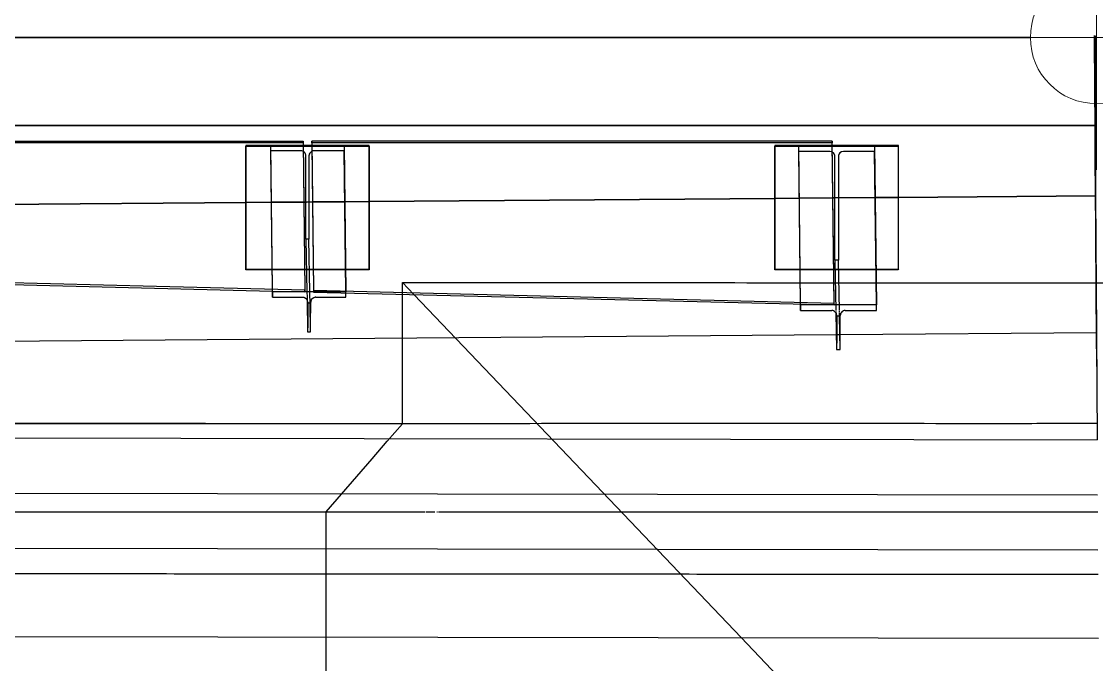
# Model space of a CAD drawing. Header units: metres. Extents: x -1161 to -1080, y 3 to 563.
# Drawn here: x -1148.279 to -1145.841, y 543.032 to 544.49 of the extents above; entities that cross this region are included whole.
import ezdxf

# ---------------------------------------------------------------- set-up
doc = ezdxf.new("R2010")
doc.units = ezdxf.units.M
for name, color, linetype, lineweight in [('A-ANNO-NOTE', 7, 'Continuous', 9), ('A-FLOR', 7, 'Continuous', 50), ('A-GENM', 7, 'Continuous', 35)]:
    doc.layers.add(name, color=color, linetype=linetype, lineweight=lineweight)

# ---------------------------------------------------------------- blocks, each defined once
blk = doc.blocks.new('StitchPour_RS36A_04 - StitchPour_RS36A_04-60468323-DRG-2873171 - BARRIER LAYOUT')
at = {"layer": 'A-GENM', "color": 253, "lineweight": 25, "true_color": 0xa3a3a3}
for p, q in [((131.8856, 47.2446), (131.882, 47.2437)), ((131.882, 47.2437), (131.8856, 47.2446))]:
    blk.add_line(p, q, dxfattribs=at)
blk.add_open_spline([(131.844, 47.3866), (131.6636, 48.0654), (131.2902, 49.4705), (130.88, 51.014), (130.6501, 51.8788), (130.6133, 52.0172)], degree=3, knots=[0.0043726, 0.0043726, 0.0043726, 0.0043726, 0.0666667, 0.1333333, 0.1460348, 0.1460348, 0.1460348, 0.1460348], dxfattribs=at)
at = {"layer": 'A-GENM', "color": 9, "lineweight": 25, "true_color": 0xbebebe}
for points in [[(131.193, 49.8359), (131.2296, 49.6982), (131.2662, 49.5606), (131.3028, 49.4229)], [(131.3028, 49.4229), (131.368, 49.1775), (131.4332, 48.9321), (131.4985, 48.6868)]]:
    blk.add_open_spline(points, degree=3, dxfattribs=at)
at = {"layer": 'A-GENM', "color": 253, "lineweight": 25, "true_color": 0xa3a3a3}
blk.add_open_spline([(131.4985, 48.6868), (131.6136, 48.2534), (131.7288, 47.82), (131.844, 47.3866)], degree=3, dxfattribs=at)
blk = doc.blocks.new('PLATE ph - PLATE ph-V21-DRG-2873171 - BARRIER LAYOUT')
at = {"layer": 'A-GENM', "color": 253, "lineweight": 25, "true_color": 0xa3a3a3}
for p, q in [((-1146.5703, 544.2084), (-1146.5704, 544.2069)), ((-1146.5704, 543.927), (-1146.5704, 544.2069)), ((-1146.4403, 544.2084), (-1146.5703, 544.2084)), ((-1146.5703, 544.2084), (-1146.5703, 543.9285)), ((-1146.5703, 544.2069), (-1146.5163, 544.2069)), ((-1146.5163, 544.2069), (-1146.4403, 544.2069)), ((-1146.2903, 544.2084), (-1146.4403, 544.2084)), ((-1146.4403, 544.2069), (-1146.3443, 544.2069)), ((-1146.3443, 544.2069), (-1146.2904, 544.2069)), ((-1146.2904, 544.2069), (-1146.2903, 544.2084)), ((-1146.2904, 544.2069), (-1146.2904, 543.927)), ((-1146.2903, 543.9285), (-1146.2903, 544.2084)), ((-1146.5704, 543.927), (-1146.5703, 543.9285)), ((-1146.5703, 543.9285), (-1146.513, 543.9285)), ((-1146.513, 543.9285), (-1146.437, 543.9285)), ((-1146.437, 543.9285), (-1146.4343, 543.9285)), ((-1146.4339, 543.9285), (-1146.432, 543.9285)), ((-1146.4313, 543.9285), (-1146.341, 543.9285)), ((-1146.341, 543.9285), (-1146.2903, 543.9285)), ((-1146.2903, 543.9285), (-1146.2904, 543.927)), ((-1146.513, 543.927), (-1146.5704, 543.927)), ((-1146.437, 543.927), (-1146.513, 543.927)), ((-1146.4339, 543.927), (-1146.437, 543.927)), ((-1146.432, 543.927), (-1146.4339, 543.927)), ((-1146.341, 543.927), (-1146.4313, 543.927)), ((-1146.2904, 543.927), (-1146.341, 543.927))]:
    blk.add_line(p, q, dxfattribs=at)
blk = doc.blocks.new('PLATE ph - PLATE ph-V22-DRG-2873171 - BARRIER LAYOUT')
at = {"layer": 'A-GENM', "color": 253, "lineweight": 25, "true_color": 0xa3a3a3}
for p, q in [((-1147.7703, 544.2084), (-1147.7704, 544.2069)), ((-1147.7704, 543.927), (-1147.7704, 544.2069)), ((-1147.6403, 544.2084), (-1147.7703, 544.2084)), ((-1147.7703, 544.2084), (-1147.7703, 543.9285)), ((-1147.7703, 544.2069), (-1147.7133, 544.2069)), ((-1147.7133, 544.2069), (-1147.6403, 544.2069)), ((-1147.6202, 544.2084), (-1147.6403, 544.2084)), ((-1147.6403, 544.2069), (-1147.6202, 544.2069)), ((-1147.4903, 544.2084), (-1147.6202, 544.2084)), ((-1147.6202, 544.2069), (-1147.5473, 544.2069)), ((-1147.5473, 544.2069), (-1147.4904, 544.2069)), ((-1147.4904, 544.2069), (-1147.4903, 544.2084)), ((-1147.4904, 544.2069), (-1147.4904, 543.927)), ((-1147.4903, 543.9285), (-1147.4903, 544.2084)), ((-1147.7704, 543.927), (-1147.7703, 543.9285)), ((-1147.7703, 543.9285), (-1147.7099, 543.9285)), ((-1147.7099, 543.9285), (-1147.6369, 543.9285)), ((-1147.6369, 543.9285), (-1147.6324, 543.9285)), ((-1147.6324, 543.9285), (-1147.6312, 543.9285)), ((-1147.6306, 543.9285), (-1147.6169, 543.9285)), ((-1147.6169, 543.9285), (-1147.5439, 543.9285)), ((-1147.5439, 543.9285), (-1147.4903, 543.9285)), ((-1147.4903, 543.9285), (-1147.4904, 543.927)), ((-1147.7099, 543.927), (-1147.7704, 543.927)), ((-1147.6369, 543.927), (-1147.7099, 543.927)), ((-1147.6324, 543.927), (-1147.6369, 543.927)), ((-1147.6312, 543.927), (-1147.6324, 543.927)), ((-1147.6168, 543.927), (-1147.6306, 543.927)), ((-1147.5439, 543.927), (-1147.6168, 543.927)), ((-1147.4904, 543.927), (-1147.5439, 543.927))]:
    blk.add_line(p, q, dxfattribs=at)
blk = doc.blocks.new('SCR_NE_1 - SCR_NE_1-66993711-DRG-2873171 - BARRIER LAYOUT')
at = {"layer": 'A-GENM', "color": 253, "lineweight": 25, "true_color": 0xa3a3a3}
for p, q in [((0.09, 0.004), (-1.09, 0.0039)), ((-1.09, 0.0039), (-1.0859, -0.3341)), ((-1.09, -0.0001), (-1.09, 0.0039)), ((0.09, 0), (-1.0899, -0.0001)), ((0.0943, -0.3629), (0.09, 0.004)), ((0.09, 0.004), (0.09, 0)), ((0.0943, -0.3668), (0.09, 0)), ((-1.09, -0.0001), (-1.0899, -0.0059)), ((-1.0899, -0.0059), (-1.0859, -0.3341)), ((-1.0859, -0.3341), (0.0943, -0.3629)), ((-1.0859, -0.3341), (-1.0859, -0.3378)), ((-1.0859, -0.3341), (-1.0859, -0.338)), ((-1.0859, -0.338), (0.0943, -0.3668)), ((0.0943, -0.3668), (0.0943, -0.3629))]:
    blk.add_line(p, q, dxfattribs=at)
blk = doc.blocks.new('SCR_NE_2 - SCR_NE_2-66993712-DRG-2873171 - BARRIER LAYOUT')
at = {"layer": 'A-GENM', "color": 253, "lineweight": 25, "true_color": 0xa3a3a3}
for p, q in [((-1.09, 0.0039), (0.09, 0.004)), ((-1.0862, -0.3047), (-1.09, 0.0039)), ((-1.09, -0.0001), (-1.09, 0.0039)), ((0.09, 0), (-1.0899, -0.0001)), ((0.09, 0.004), (0.0909, -0.0695)), ((0.09, 0.004), (0.09, 0)), ((0.09, 0), (0.0941, -0.3335)), ((-1.09, -0.0001), (-1.0899, -0.0059)), ((-1.0899, -0.0059), (-1.0862, -0.3084)), ((0.0909, -0.0695), (0.0941, -0.3335)), ((-1.0862, -0.3087), (-1.0862, -0.3047)), ((-0.2421, -0.3253), (-1.0862, -0.3047)), ((-1.0862, -0.3087), (0.0211, -0.3357)), ((0.0941, -0.3335), (-0.2421, -0.3253)), ((0.0211, -0.3357), (0.0941, -0.3375)), ((0.0941, -0.3375), (0.0941, -0.3335)), ((0.0941, -0.3335), (0.0941, -0.3375))]:
    blk.add_line(p, q, dxfattribs=at)
blk = doc.blocks.new('POST_2460_1C_360UB - 1C-68560609-DRG-2873171 - BARRIER LAYOUT')
at = {"layer": 'A-GENM', "color": 253, "lineweight": 25, "true_color": 0xa3a3a3}
for p, q in [((-1146.5163, 544.1952), (-1146.5163, 544.2084)), ((-1146.5163, 544.2084), (-1146.4403, 544.2084)), ((-1146.5121, 543.8493), (-1146.5163, 544.2084)), ((-1146.4403, 544.2084), (-1146.3443, 544.2084)), ((-1146.3443, 544.2084), (-1146.3443, 544.1952)), ((-1146.3443, 544.2084), (-1146.3401, 543.8472)), ((-1146.5122, 543.8493), (-1146.5163, 544.1952)), ((-1146.4457, 544.1952), (-1146.5162, 544.1952)), ((-1146.4413, 544.1943), (-1146.4457, 544.1952)), ((-1146.4401, 544.1934), (-1146.4413, 544.1943)), ((-1146.4376, 544.1918), (-1146.4401, 544.1934)), ((-1146.4343, 543.9485), (-1146.4343, 544.1836)), ((-1146.4263, 544.1836), (-1146.4263, 543.9485)), ((-1146.4193, 544.1943), (-1146.423, 544.1918)), ((-1146.4149, 544.1952), (-1146.4193, 544.1943)), ((-1146.3443, 544.1952), (-1146.4149, 544.1952)), ((-1146.3402, 543.8472), (-1146.3443, 544.1952)), ((-1146.4322, 543.9485), (-1146.4343, 543.9485)), ((-1146.4343, 543.9485), (-1146.4321, 543.8343)), ((-1146.4263, 543.9485), (-1146.4316, 543.9485)), ((-1146.4241, 543.8343), (-1146.4263, 543.9485)), ((-1146.5121, 543.8343), (-1146.5122, 543.8493)), ((-1146.5121, 543.8472), (-1146.5121, 543.8493)), ((-1146.3401, 543.8472), (-1146.5121, 543.8472)), ((-1146.5121, 543.8472), (-1146.5121, 543.8343)), ((-1146.5121, 543.8343), (-1146.4415, 543.8343)), ((-1146.432, 543.8324), (-1146.432, 543.8291)), ((-1146.424, 543.8316), (-1146.424, 543.8328)), ((-1146.4107, 543.8343), (-1146.3401, 543.8343)), ((-1146.3401, 543.8343), (-1146.3402, 543.8472)), ((-1146.3401, 543.8343), (-1146.3401, 543.8472)), ((-1146.432, 543.8291), (-1146.4303, 543.7461)), ((-1146.4301, 543.8225), (-1146.4302, 543.7743)), ((-1146.4301, 543.8231), (-1146.4301, 543.8225)), ((-1146.4301, 543.8225), (-1146.4221, 543.8225)), ((-1146.4239, 543.8266), (-1146.424, 543.8301)), ((-1146.4238, 543.8237), (-1146.4239, 543.826)), ((-1146.4223, 543.7461), (-1146.4238, 543.8225)), ((-1146.4222, 543.7743), (-1146.4221, 543.8225)), ((-1146.4221, 543.8225), (-1146.4221, 543.8231)), ((-1146.4302, 543.7743), (-1146.4303, 543.7461)), ((-1146.4223, 543.7461), (-1146.4222, 543.7743)), ((-1146.4303, 543.7461), (-1146.4223, 543.7461))]:
    blk.add_line(p, q, dxfattribs=at)
at = {"layer": 'A-GENM', "color": 253, "lineweight": 25, "true_color": 0xa3a3a3, "flags": 128}
for points in [[(-1146.4343, 544.1836), (-1146.4346, 544.1859), (-1146.4352, 544.188), (-1146.4362, 544.19), (-1146.4376, 544.1918)], [(-1146.423, 544.1918), (-1146.4244, 544.19), (-1146.4255, 544.188), (-1146.4261, 544.1859), (-1146.4263, 544.1836)]]:
    blk.add_lwpolyline(points, dxfattribs=at)
at = {"layer": 'A-GENM', "color": 253, "lineweight": 25, "true_color": 0xa3a3a3}
for centre, start_param, end_param in [((-1146.4415, 543.8231), 6.271193, 7.84199), ((-1146.4107, 543.8231), 1.558804, 3.129601)]:
    blk.add_ellipse(centre, major_axis=(0.0114, 0.0001), ratio=0.989161, start_param=start_param, end_param=end_param, dxfattribs=at)
blk = doc.blocks.new('POST_2260_1B_310UB - 1B-68560610-DRG-2873171 - BARRIER LAYOUT')
at = {"layer": 'A-GENM', "color": 253, "lineweight": 25, "true_color": 0xa3a3a3}
for p, q in [((-1147.7133, 544.1964), (-1147.7133, 544.2084)), ((-1147.7133, 544.2084), (-1147.6403, 544.2084)), ((-1147.7094, 543.8825), (-1147.7133, 544.2084)), ((-1147.7095, 543.8825), (-1147.7133, 544.1964)), ((-1147.6451, 544.1964), (-1147.7132, 544.1964)), ((-1147.6428, 544.1962), (-1147.6451, 544.1964)), ((-1147.6407, 544.1955), (-1147.6428, 544.1962)), ((-1147.6403, 544.2084), (-1147.6202, 544.2084)), ((-1147.6202, 544.2084), (-1147.5473, 544.2084)), ((-1147.6178, 544.1962), (-1147.62, 544.1955)), ((-1147.6156, 544.1964), (-1147.6178, 544.1962)), ((-1147.5473, 544.1964), (-1147.6156, 544.1964)), ((-1147.5473, 544.2084), (-1147.5473, 544.1964)), ((-1147.5473, 544.2084), (-1147.5433, 543.8765)), ((-1147.5435, 543.8765), (-1147.5473, 544.1964)), ((-1147.637, 544.193), (-1147.6401, 544.1951)), ((-1147.6337, 543.9965), (-1147.6337, 544.1848)), ((-1147.627, 544.1848), (-1147.627, 543.9965)), ((-1147.6201, 544.1954), (-1147.6237, 544.193)), ((-1147.6319, 543.9965), (-1147.6337, 543.9965)), ((-1147.6337, 543.9965), (-1147.6315, 543.8765)), ((-1147.627, 543.9965), (-1147.6314, 543.9965)), ((-1147.6248, 543.8765), (-1147.627, 543.9965)), ((-1147.7095, 543.8786), (-1147.7095, 543.8825)), ((-1147.7093, 543.8786), (-1147.7094, 543.8825)), ((-1147.7093, 543.8649), (-1147.7095, 543.8786)), ((-1147.7093, 543.8765), (-1147.7093, 543.8786)), ((-1147.6163, 543.8765), (-1147.7093, 543.8765)), ((-1147.7093, 543.8765), (-1147.7093, 543.8649)), ((-1147.7093, 543.8649), (-1147.6411, 543.8649)), ((-1147.6411, 543.8649), (-1147.6388, 543.8646)), ((-1147.6388, 543.8646), (-1147.6367, 543.864)), ((-1147.6367, 543.864), (-1147.633, 543.8616)), ((-1147.6315, 543.8765), (-1147.6313, 543.8649)), ((-1147.6313, 543.864), (-1147.6312, 543.8618)), ((-1147.6312, 543.8613), (-1147.6312, 543.8599)), ((-1147.6312, 543.8591), (-1147.6299, 543.7863)), ((-1147.6246, 543.8649), (-1147.6248, 543.8765)), ((-1147.6245, 543.8603), (-1147.6246, 543.864)), ((-1147.6244, 543.8562), (-1147.6245, 543.8591)), ((-1147.6244, 543.854), (-1147.6244, 543.8558)), ((-1147.6196, 543.8616), (-1147.6159, 543.864)), ((-1147.5433, 543.8765), (-1147.6163, 543.8765)), ((-1147.6159, 543.864), (-1147.6138, 543.8646)), ((-1147.6138, 543.8646), (-1147.6127, 543.8648)), ((-1147.6116, 543.8649), (-1147.5433, 543.8649)), ((-1147.5434, 543.8745), (-1147.5435, 543.8765)), ((-1147.5433, 543.8649), (-1147.5434, 543.8745)), ((-1147.5433, 543.8745), (-1147.5433, 543.8765)), ((-1147.5433, 543.8649), (-1147.5433, 543.8745)), ((-1147.6297, 543.8518), (-1147.6298, 543.8036)), ((-1147.6297, 543.8536), (-1147.6297, 543.8518)), ((-1147.6297, 543.8518), (-1147.623, 543.8518)), ((-1147.6244, 543.8522), (-1147.6244, 543.8536)), ((-1147.6232, 543.7863), (-1147.6244, 543.8518)), ((-1147.6231, 543.8036), (-1147.623, 543.8518)), ((-1147.623, 543.8518), (-1147.623, 543.8536)), ((-1147.6298, 543.8036), (-1147.6299, 543.7863)), ((-1147.6299, 543.7863), (-1147.6232, 543.7863)), ((-1147.6232, 543.7863), (-1147.6231, 543.8036))]:
    blk.add_line(p, q, dxfattribs=at)
for centre, start_param, end_param in [((-1147.6411, 543.8536), 6.271174, 7.056595), ((-1147.6116, 543.8536), 2.344183, 3.129604), ((-1147.6116, 543.8536), 1.608839, 1.658881), ((-1147.6116, 543.8536), 1.558796, 1.608839)]:
    blk.add_ellipse(centre, major_axis=(0.0114, 0.0001), ratio=0.989161, start_param=start_param, end_param=end_param, dxfattribs=at)
for points in [[(-1147.6337, 544.1848), (-1147.6337, 544.1864), (-1147.6343, 544.1893), (-1147.6359, 544.1919), (-1147.637, 544.193)], [(-1147.6237, 544.193), (-1147.6247, 544.1919), (-1147.6264, 544.1893), (-1147.627, 544.1864), (-1147.627, 544.1848)]]:
    blk.add_open_spline(points, degree=3, dxfattribs=at)
blk = doc.blocks.new('Top of Pavement - RL A - Top of Pavement - RL A-68818558-DRG-2873171 - BARRIER LAYOUT')
at = {"layer": 'A-GENM', "color": 9, "lineweight": 25, "true_color": 0xbebebe}
for points, knots in [([(129.5739, 51.7409), (129.5851, 51.6987), (129.6324, 51.521), (129.7156, 51.2078), (129.8236, 50.8013), (129.9316, 50.3949), (130.0397, 49.9884), (130.1477, 49.582), (130.2557, 49.1756), (130.3572, 48.7937), (130.4226, 48.5474), (130.4521, 48.4365)], [0.31701791, 0.31701791, 0.31701791, 0.31701791, 0.31791908, 0.32080925, 0.32369942, 0.3265896, 0.32947977, 0.33236994, 0.33526012, 0.33815029, 0.34051523, 0.34051523, 0.34051523, 0.34051523]), ([(130.4598, 48.4074), (130.4638, 48.3925), (130.5038, 48.2421), (130.5797, 47.9562), (130.6878, 47.5498), (130.7758, 47.2186), (130.8278, 47.0229), (130.8438, 46.9628)], [0.34072218, 0.34072218, 0.34072218, 0.34072218, 0.34104046, 0.34393064, 0.34682081, 0.34971098, 0.35099505, 0.35099505, 0.35099505, 0.35099505])]:
    blk.add_open_spline(points, degree=3, knots=knots, dxfattribs=at)
for points in [[(130.4497, 49.2237), (130.4137, 49.3592), (130.3777, 49.4947), (130.3417, 49.6302)], [(130.5577, 48.8172), (130.5217, 48.9527), (130.4857, 49.0882), (130.4497, 49.2237)], [(130.6657, 48.4107), (130.6297, 48.5462), (130.5937, 48.6817), (130.5577, 48.8172)], [(130.4527, 48.4344), (130.4543, 48.4281), (130.456, 48.4219), (130.4577, 48.4156)], [(130.4588, 48.4114), (130.4589, 48.4108), (130.4591, 48.4101), (130.4593, 48.4094)], [(130.7738, 48.0043), (130.7378, 48.1398), (130.7017, 48.2753), (130.6657, 48.4107)], [(130.8818, 47.5978), (130.8458, 47.7333), (130.8098, 47.8688), (130.7738, 48.0043)], [(130.9898, 47.1913), (130.9538, 47.3268), (130.9178, 47.4623), (130.8818, 47.5978)], [(131.0366, 47.0154), (131.021, 47.0741), (131.0054, 47.1327), (130.9898, 47.1913)]]:
    blk.add_open_spline(points, degree=3, dxfattribs=at)
blk = doc.blocks.new('T2DPAA-T2D-C3S-RS-M3D-100334_rvt-1-DRG-2873171 - BARRIER LAYOUT')
at = {"layer": 'A-GENM', "color": 254, "lineweight": 25, "true_color": 0xd1d1d1}
for p, q in [((-1145.8456, 544.4536), (-1145.8456, 544.4578)), ((-1145.8448, 544.3353), (-1145.8456, 544.4536)), ((-1145.8442, 544.2536), (-1145.8448, 544.3353)), ((-1147.4148, 543.898), (-1147.3888, 543.8707)), ((-1147.3888, 543.8707), (-1147.1973, 543.6701)), ((-1147.1971, 543.6698), (-1146.6466, 543.0929)), ((-1146.6466, 543.0929), (-1146.4403, 542.8767))]:
    blk.add_line(p, q, dxfattribs=at)
at = {"layer": 'A-GENM', "color": 9, "lineweight": 25, "true_color": 0xbebebe}
for p, q in [((-1145.8456, 544.4578), (-1145.8456, 544.4536)), ((-1145.8456, 544.4536), (-1145.8442, 544.2536)), ((-1145.8431, 544.4573), (-1145.8431, 544.4536)), ((-1145.8431, 544.4536), (-1145.8431, 544.4508)), ((-1145.8431, 544.4508), (-1145.8431, 544.2536)), ((-1145.8437, 544.1783), (-1145.8442, 544.2536)), ((-1145.8426, 544.0214), (-1145.8437, 544.1783)), ((-1145.8415, 543.8644), (-1145.8426, 544.0214)), ((-1147.4148, 543.8714), (-1147.4148, 543.898)), ((-1147.4148, 543.834), (-1147.4148, 543.8714)), ((-1145.8405, 543.7075), (-1145.8415, 543.8644)), ((-1147.4147, 543.77), (-1147.4148, 543.834)), ((-1147.4147, 543.706), (-1147.4147, 543.77)), ((-1147.4147, 543.6419), (-1147.4147, 543.706)), ((-1147.4146, 543.5779), (-1147.4147, 543.6419)), ((-1147.4493, 543.538), (-1147.4146, 543.5779)), ((-1147.4839, 543.498), (-1147.4493, 543.538)), ((-1147.5186, 543.458), (-1147.4839, 543.498)), ((-1147.5532, 543.418), (-1147.5186, 543.458)), ((-1147.5879, 543.3781), (-1147.5532, 543.418)), ((-1147.5877, 543.0944), (-1147.5879, 543.3781))]:
    blk.add_line(p, q, dxfattribs=at)
at = {"layer": 'A-GENM', "color": 253, "lineweight": 25, "true_color": 0xa3a3a3}
for p, q in [((-1145.8431, 544.4536), (-1145.8431, 544.4573)), ((-1145.8442, 544.2536), (-1145.8431, 544.0944)), ((-1147.7703, 544.0793), (-1148.6903, 544.0721)), ((-1148.6903, 544.0721), (-1147.7703, 544.0793)), ((-1147.7118, 544.0798), (-1147.7703, 544.0793)), ((-1147.7703, 544.0793), (-1147.7118, 544.0798)), ((-1147.6387, 544.0803), (-1147.7118, 544.0798)), ((-1147.7118, 544.0798), (-1147.6387, 544.0803)), ((-1147.6337, 544.0804), (-1147.6387, 544.0803)), ((-1147.6387, 544.0803), (-1147.6337, 544.0804)), ((-1147.6187, 544.0805), (-1147.6327, 544.0804)), ((-1147.6327, 544.0804), (-1147.6187, 544.0805)), ((-1147.5458, 544.0811), (-1147.6187, 544.0805)), ((-1147.6187, 544.0805), (-1147.5458, 544.0811)), ((-1147.4903, 544.0815), (-1147.5458, 544.0811)), ((-1147.5458, 544.0811), (-1147.4903, 544.0815)), ((-1146.5703, 544.0887), (-1147.4903, 544.0815)), ((-1147.4903, 544.0815), (-1146.5703, 544.0887)), ((-1146.5149, 544.0891), (-1146.5703, 544.0887)), ((-1146.5703, 544.0887), (-1146.5149, 544.0891)), ((-1146.4389, 544.0897), (-1146.5149, 544.0891)), ((-1146.5149, 544.0891), (-1146.4389, 544.0897)), ((-1146.4343, 544.0898), (-1146.4389, 544.0897)), ((-1146.4389, 544.0897), (-1146.4343, 544.0898)), ((-1146.3429, 544.0905), (-1146.4335, 544.0898)), ((-1146.4335, 544.0898), (-1146.3429, 544.0905)), ((-1146.2903, 544.0909), (-1146.3429, 544.0905)), ((-1146.3429, 544.0905), (-1146.2903, 544.0909)), ((-1145.8431, 544.0944), (-1146.2903, 544.0909)), ((-1146.2903, 544.0909), (-1145.8431, 544.0944)), ((-1145.8431, 544.0944), (-1145.841, 543.7845)), ((-1146.4222, 543.7799), (-1145.841, 543.7845)), ((-1146.4222, 543.7799), (-1145.841, 543.7845)), ((-1145.841, 543.7845), (-1145.8393, 543.5416)), ((-1150.7823, 543.7458), (-1146.431, 543.7799)), ((-1150.7823, 543.7458), (-1146.431, 543.7799)), ((-1146.4302, 543.7799), (-1146.4231, 543.7799)), ((-1146.4302, 543.7799), (-1146.4231, 543.7799)), ((-1150.7823, 543.5495), (-1145.8393, 543.5416)), ((-1150.7823, 543.4245), (-1145.8385, 543.4166)), ((-1150.7823, 543.2995), (-1145.8376, 543.2916)), ((-1150.7823, 543.0995), (-1145.8363, 543.0916))]:
    blk.add_line(p, q, dxfattribs=at)
at = {"layer": 'A-GENM', "color": 253, "lineweight": 25, "true_color": 0xa3a3a3, "flags": 128}
blk.add_lwpolyline([(-1145.8431, 544.2536), (-1145.8431, 544.4508), (-1145.8431, 544.4536)], dxfattribs=at)
at = {"layer": 'A-GENM', "color": 9, "lineweight": 25, "true_color": 0xbebebe, "flags": 128}
blk.add_lwpolyline([(-1147.5859, 540.1555), (-1147.5861, 540.5136), (-1147.5863, 540.8716), (-1147.5866, 541.2297), (-1147.5868, 541.5878), (-1147.587, 541.9458), (-1147.5872, 542.3039), (-1147.5874, 542.6619), (-1147.5876, 543.02), (-1147.5877, 543.0944)], dxfattribs=at)
at = {"layer": 'A-GENM', "color": 253, "lineweight": 25, "true_color": 0xa3a3a3}
for points, knots in [([(-1150.7823, 544.2536), (-1150.6381, 544.2536), (-1149.7429, 544.2536), (-1148.0965, 544.2536), (-1146.5942, 544.2536), (-1145.8431, 544.2536)], [0.8538742, 0.8538742, 0.8538742, 0.8538742, 0.8666667, 0.9333333, 1, 1, 1, 1]), ([(-1149.4019, 543.2388), (-1149.3129, 543.2388), (-1149.0408, 543.2386), (-1148.5854, 543.2383), (-1148.0358, 543.2379), (-1147.4861, 543.2376), (-1147.1197, 543.2374), (-1146.9365, 543.2372)], [0.2793842, 0.2793842, 0.2793842, 0.2793842, 0.3333333, 0.4444444, 0.5555556, 0.6666667, 0.7777778, 0.7777778, 0.7777778, 0.7777778])]:
    blk.add_open_spline(points, degree=3, knots=knots, dxfattribs=at)
at = {"layer": 'A-GENM', "color": 9, "lineweight": 25, "true_color": 0xbebebe}
for points in [[(-1148.0965, 544.2536), (-1148.8476, 544.2536), (-1149.5988, 544.2536), (-1150.3499, 544.2536)], [(-1145.8431, 544.2536), (-1146.5942, 544.2536), (-1147.3454, 544.2536), (-1148.0965, 544.2536)], [(-1146.5127, 543.8975), (-1146.4873, 543.8974), (-1146.462, 543.8974), (-1146.4366, 543.8974)], [(-1146.4366, 543.8974), (-1146.4355, 543.8974), (-1146.4344, 543.8974), (-1146.4333, 543.8974)], [(-1146.4333, 543.8974), (-1146.4328, 543.8974), (-1146.4322, 543.8974), (-1146.4317, 543.8974)], [(-1146.431, 543.8974), (-1146.4009, 543.8974), (-1146.3708, 543.8973), (-1146.3407, 543.8973)], [(-1146.1223, 543.8971), (-1146.0288, 543.897), (-1145.9353, 543.8969), (-1145.8418, 543.8969)], [(-1148.363, 543.3781), (-1148.2338, 543.3781), (-1148.1046, 543.3781), (-1147.9755, 543.3781)], [(-1147.9755, 543.3781), (-1147.8463, 543.3781), (-1147.7171, 543.3781), (-1147.5879, 543.3781)], [(-1146.9365, 543.2372), (-1146.7533, 543.2371), (-1146.5701, 543.237), (-1146.3869, 543.2369)], [(-1146.3869, 543.2369), (-1146.2037, 543.2368), (-1146.0205, 543.2367), (-1145.8373, 543.2366)]]:
    blk.add_open_spline(points, degree=3, dxfattribs=at)
for points, knots in [([(-1147.4148, 543.898), (-1147.2712, 543.8979), (-1146.984, 543.8978), (-1146.6833, 543.8976), (-1146.5261, 543.8975), (-1146.5127, 543.8975)], [0, 0, 0, 0, 0.1111111, 0.2222222, 0.2326557, 0.2326557, 0.2326557, 0.2326557]), ([(-1146.3407, 543.8973), (-1146.3397, 543.8973), (-1146.2669, 543.8972), (-1146.1941, 543.8972), (-1146.1223, 543.8971)], [0.27701289, 0.27701289, 0.27701289, 0.27701289, 0.27777778, 0.33333333, 0.33333333, 0.33333333, 0.33333333]), ([(-1145.8418, 543.8969), (-1145.7917, 543.8969), (-1145.6697, 543.8968), (-1145.476, 543.897), (-1145.1887, 543.8973), (-1144.8297, 543.8981), (-1144.407, 543.899), (-1144.1279, 543.8995), (-1143.9924, 543.8998)], [0.4056712, 0.4056712, 0.4056712, 0.4056712, 0.4444444, 0.5, 0.5555556, 0.6666667, 0.7777778, 0.8825754, 0.8825754, 0.8825754, 0.8825754]), ([(-1147.4146, 543.5779), (-1147.5427, 543.5779), (-1147.799, 543.5779), (-1148.1833, 543.5779), (-1148.5676, 543.5779), (-1148.9272, 543.5779), (-1149.1586, 543.5779), (-1149.2619, 543.5779)], [-1, -1, -1, -1, -0.9090909, -0.8181818, -0.7272727, -0.6363636, -0.5630582, -0.5630582, -0.5630582, -0.5630582])]:
    blk.add_open_spline(points, degree=3, knots=knots, dxfattribs=at)
at = {"layer": 'A-GENM', "color": 253, "lineweight": 25, "true_color": 0xa3a3a3}
for name, p, rotation in [('Top of Pavement - RL A - Top of Pavement - RL A-68818558-DRG-2873171 - BARRIER LAYOUT', (-1134.0578, 404.8616), 75.11694444444437), ('StitchPour_RS36A_04 - StitchPour_RS36A_04-60468323-DRG-2873171 - BARRIER LAYOUT', (-1134.0578, 404.8616), 75.11694444444437), ('SCR_NE_2 - SCR_NE_2-66993712-DRG-2873171 - BARRIER LAYOUT', (-1147.7304, 544.2143), 359.9971736856663), ('SCR_NE_1 - SCR_NE_1-66993711-DRG-2873171 - BARRIER LAYOUT', (-1146.5304, 544.2143), 359.997361898424)]:
    blk.add_blockref(name, p, dxfattribs=dict(at, rotation=rotation))
for name in ['PLATE ph - PLATE ph-V22-DRG-2873171 - BARRIER LAYOUT', 'POST_2260_1B_310UB - 1B-68560610-DRG-2873171 - BARRIER LAYOUT', 'PLATE ph - PLATE ph-V21-DRG-2873171 - BARRIER LAYOUT', 'POST_2460_1C_360UB - 1C-68560609-DRG-2873171 - BARRIER LAYOUT']:
    blk.add_blockref(name, (0, 0), dxfattribs=at)

msp = doc.modelspace()

# ---------------------------------------------------------------- linework, layer by layer
at = {"layer": 'A-ANNO-NOTE', "lineweight": 18}
for q in [(-1145.841, 544.7534), (-1146.141, 544.4534), (-1145.841, 544.1534), (-1145.541, 544.4534)]:
    msp.add_line((-1145.841, 544.4534), q, dxfattribs=at)
msp.add_circle((-1145.841, 544.4534), 0.15, dxfattribs=at)
msp.add_arc((-1145.841, 544.4534), 0.15, 90, 180, dxfattribs=at)
at = {"layer": 'A-FLOR', "lineweight": 18}
msp.add_line((-1145.841, 544.4536), (-1145.7887, 544.4534), dxfattribs=at)

# ---------------------------------------------------------------- block references
at = {"lineweight": 5}
msp.add_blockref('T2DPAA-T2D-C3S-RS-M3D-100334_rvt-1-DRG-2873171 - BARRIER LAYOUT', (0, 0), dxfattribs=at)

doc.saveas('drawing.dxf')
